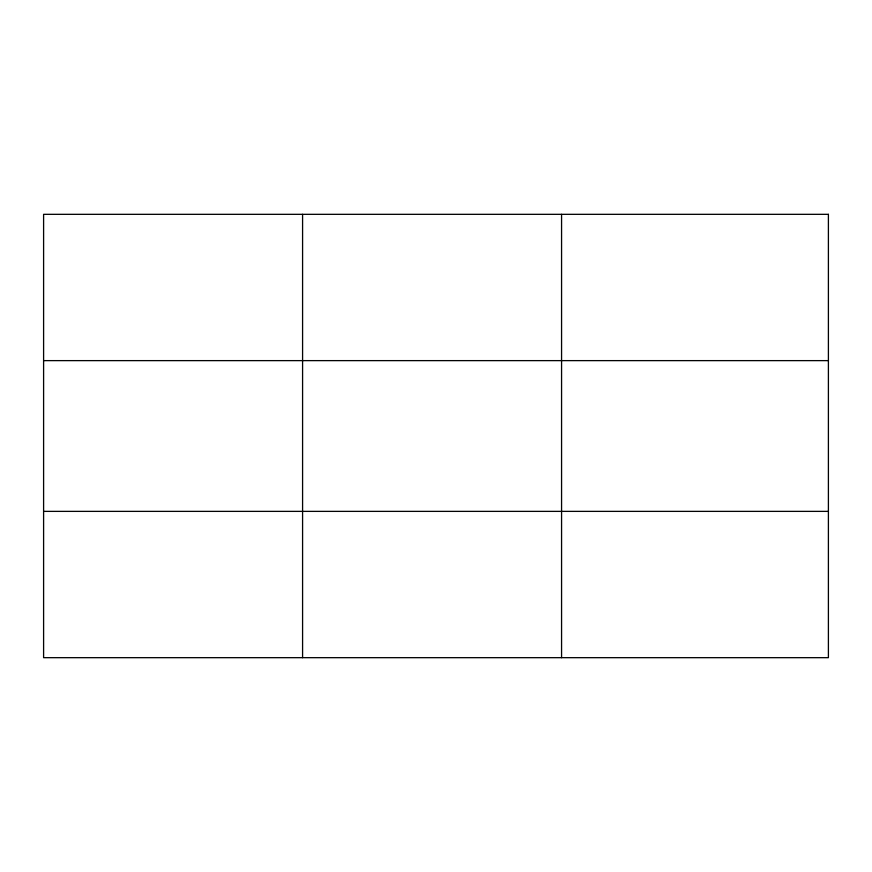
<?xml version="1.0" encoding="UTF-8"?>
<svg xmlns="http://www.w3.org/2000/svg" width="872" height="872" viewBox="0 0 872 872"><rect width="100%" height="100%" fill="white"/><g stroke="black" fill="none" stroke-linecap="round" stroke-linejoin="round"><path stroke-width="1.31" d="M302.584 214.327L302.584 657.673M561.568 214.327L561.568 657.673M43.6 360.627L828.4 360.627M43.6 511.374L828.4 511.374M828.4 214.327L828.4 657.673L43.6 657.673L43.6 214.327L828.4 214.327"/></g></svg>
